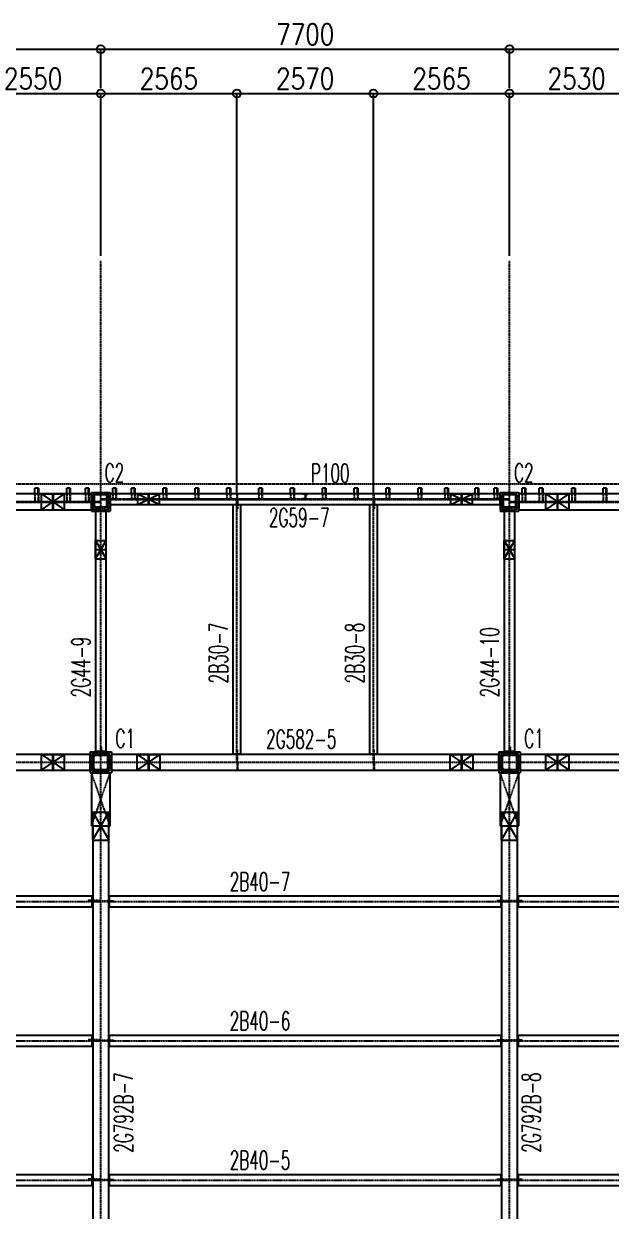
# Model space of a CAD drawing. Header units: millimetres. Extents: x -87051 to 180003, y -2961 to 97158.
# Drawn here: x 39429 to 50495, y 31638 to 54023 of the extents above; entities that cross this region are included whole.
import ezdxf
from ezdxf.enums import TextEntityAlignment as Align

# ---------------------------------------------------------------- set-up
doc = ezdxf.new("R2010")
doc.units = ezdxf.units.MM
doc.header["$LTSCALE"] = 0.2
doc.linetypes.add('CENTER', pattern=[2, 1.25, -0.25, 0.25, -0.25])
doc.linetypes.add('HIDDEN', pattern=[0.375, 0.25, -0.125])
doc.styles.get("Standard").update_dxf_attribs({"font": 'simplex.shx', "width": 0.8, "height": 700, "bigfont": 'extfont2.shx'})

msp = doc.modelspace()

# ---------------------------------------------------------------- linework, layer by layer
at = {"color": 8, "linetype": 'Continuous'}
for p, q in [((30680.4, 53542.8), (40880.4, 53542.8)), ((40880.4, 52807.7), (40880.4, 53542.8)), ((40880.4, 53542.8), (48580.4, 53542.8)), ((40880.4, 52807.7), (40880.4, 53542.8)), ((48580.4, 52807.7), (48580.4, 53542.8)), ((48580.4, 53542.8), (58930.4, 53542.8)), ((48580.4, 52807.7), (48580.4, 53542.8)), ((38330.4, 52707.7), (40880.4, 52707.7)), ((40880.4, 49650.6), (40880.4, 52707.7)), ((40880.4, 52707.7), (43445.4, 52707.7)), ((40880.4, 49650.6), (40880.4, 52707.7)), ((43445.4, 45161.1), (43445.4, 52707.7)), ((43445.4, 52707.7), (46015.4, 52707.7)), ((43445.4, 45161.1), (43445.4, 52707.7)), ((46015.4, 45161.1), (46015.4, 52707.7)), ((46015.4, 52707.7), (48580.4, 52707.7)), ((46015.4, 45161.1), (46015.4, 52707.7)), ((48580.4, 49650.6), (48580.4, 52707.7)), ((48580.4, 52707.7), (51110.4, 52707.7)), ((48580.4, 49650.6), (48580.4, 52707.7)), ((39705.4, 45270.6), (39640.4, 45270.6)), ((39640.4, 45160.6), (39640.4, 45270.6)), ((39699.4, 45160.6), (39699.4, 45270.6)), ((39705.4, 45270.6), (39705.4, 45160.6)), ((40305.4, 45270.6), (40240.4, 45270.6)), ((40240.4, 45160.6), (40240.4, 45270.6)), ((40299.4, 45160.6), (40299.4, 45270.6)), ((40305.4, 45270.6), (40305.4, 45160.6)), ((40655.4, 45270.6), (40590.4, 45270.6)), ((40590.4, 45160.6), (40590.4, 45270.6)), ((40649.4, 45160.6), (40649.4, 45270.6)), ((40655.4, 45270.6), (40655.4, 45160.6)), ((41170.4, 45270.6), (41105.4, 45270.6)), ((41105.4, 45160.6), (41105.4, 45270.6)), ((41164.4, 45160.6), (41164.4, 45270.6)), ((41170.4, 45270.6), (41170.4, 45160.6)), ((41520.4, 45270.6), (41455.4, 45270.6)), ((41455.4, 45160.6), (41455.4, 45270.6)), ((41514.4, 45160.6), (41514.4, 45270.6)), ((41520.4, 45270.6), (41520.4, 45160.6)), ((42120.4, 45270.6), (42055.4, 45270.6)), ((42055.4, 45160.6), (42055.4, 45270.6)), ((42114.4, 45160.6), (42114.4, 45270.6)), ((42120.4, 45270.6), (42120.4, 45160.6)), ((42720.4, 45270.6), (42655.4, 45270.6)), ((42655.4, 45160.6), (42655.4, 45270.6)), ((42714.4, 45160.6), (42714.4, 45270.6)), ((42720.4, 45270.6), (42720.4, 45160.6)), ((43320.4, 45270.6), (43255.4, 45270.6)), ((43255.4, 45160.6), (43255.4, 45270.6)), ((43314.4, 45160.6), (43314.4, 45270.6)), ((43320.4, 45270.6), (43320.4, 45160.6)), ((43920.4, 45270.6), (43855.4, 45270.6)), ((43855.4, 45160.6), (43855.4, 45270.6)), ((43914.4, 45160.6), (43914.4, 45270.6)), ((43920.4, 45270.6), (43920.4, 45160.6)), ((44520.4, 45270.6), (44455.4, 45270.6)), ((44455.4, 45160.6), (44455.4, 45270.6)), ((44514.4, 45160.6), (44514.4, 45270.6)), ((44520.4, 45270.6), (44520.4, 45160.6)), ((45120.4, 45270.6), (45055.4, 45270.6)), ((45055.4, 45160.6), (45055.4, 45270.6)), ((45114.4, 45160.6), (45114.4, 45270.6)), ((45120.4, 45270.6), (45120.4, 45160.6)), ((45720.4, 45270.6), (45655.4, 45270.6)), ((45655.4, 45160.6), (45655.4, 45270.6)), ((45714.4, 45160.6), (45714.4, 45270.6)), ((45720.4, 45270.6), (45720.4, 45160.6)), ((46320.4, 45270.6), (46255.4, 45270.6)), ((46255.4, 45160.6), (46255.4, 45270.6)), ((46314.4, 45160.6), (46314.4, 45270.6)), ((46320.4, 45270.6), (46320.4, 45160.6)), ((46920.4, 45270.6), (46855.4, 45270.6)), ((46855.4, 45160.6), (46855.4, 45270.6)), ((46914.4, 45160.6), (46914.4, 45270.6)), ((46920.4, 45270.6), (46920.4, 45160.6)), ((47425.4, 45270.6), (47360.4, 45270.6)), ((47360.4, 45160.6), (47360.4, 45270.6)), ((47419.4, 45160.6), (47419.4, 45270.6)), ((47425.4, 45270.6), (47425.4, 45160.6)), ((47995.4, 45270.6), (47930.4, 45270.6)), ((47930.4, 45160.6), (47930.4, 45270.6)), ((47989.4, 45160.6), (47989.4, 45270.6)), ((47995.4, 45270.6), (47995.4, 45160.6)), ((48355.4, 45270.6), (48290.4, 45270.6)), ((48290.4, 45160.6), (48290.4, 45270.6)), ((48349.4, 45160.6), (48349.4, 45270.6)), ((48355.4, 45270.6), (48355.4, 45160.6)), ((48880.4, 45270.6), (48815.4, 45270.6)), ((48815.4, 45160.6), (48815.4, 45270.6)), ((48874.4, 45160.6), (48874.4, 45270.6)), ((48880.4, 45270.6), (48880.4, 45160.6)), ((49205.4, 45270.6), (49140.4, 45270.6)), ((49140.4, 45160.6), (49140.4, 45270.6)), ((49199.4, 45160.6), (49199.4, 45270.6)), ((49205.4, 45270.6), (49205.4, 45160.6)), ((49815.4, 45270.6), (49750.4, 45270.6)), ((49750.4, 45160.6), (49750.4, 45270.6)), ((49809.4, 45160.6), (49809.4, 45270.6)), ((49815.4, 45270.6), (49815.4, 45160.6)), ((50405.4, 45270.6), (50340.4, 45270.6)), ((50340.4, 45160.6), (50340.4, 45270.6)), ((50399.4, 45160.6), (50399.4, 45270.6)), ((50405.4, 45270.6), (50405.4, 45160.6)), ((39975.4, 45160.6), (31585.4, 45160.6)), ((39760.4, 45160.6), (40195.4, 45160.6)), ((39760.4, 44860.6), (39760.4, 45160.6)), ((39760.4, 44860.6), (40195.4, 45160.6)), ((39760.4, 45160.6), (40195.4, 44860.6)), ((39975.4, 44860.6), (39975.4, 45160.6)), ((39980.4, 45160.6), (39980.4, 44860.6)), ((40705.4, 45160.6), (39980.4, 45160.6)), ((40195.4, 44860.6), (40195.4, 45160.6)), ((40705.4, 45185.6), (41055.4, 45185.6)), ((40705.4, 45185.6), (40705.4, 44835.6)), ((40705.4, 44860.6), (40705.4, 45160.6)), ((40755.4, 44933.1), (40755.4, 45138.1)), ((40764.4, 44933.1), (40764.4, 45138.1)), ((40777.9, 45160.6), (40982.9, 45160.6)), ((40777.9, 45151.6), (40982.9, 45151.6)), ((40996.4, 44933.1), (40996.4, 45138.1)), ((41005.4, 44933.1), (41005.4, 45138.1)), ((41055.4, 45185.6), (41055.4, 44835.6)), ((41055.4, 45160.6), (41055.4, 44961.6)), ((41780.4, 45160.6), (41055.4, 45160.6)), ((41580.4, 45161.1), (41985.4, 45161.1)), ((41580.4, 44961.1), (41580.4, 45161.1)), ((41580.4, 44961.1), (41985.4, 45161.1)), ((41580.4, 45161.1), (41985.4, 44961.1)), ((41780.4, 44961.6), (41780.4, 45160.6)), ((41785.4, 45160.6), (41785.4, 44961.6)), ((47675.4, 45160.6), (41785.4, 45160.6)), ((41985.4, 44961.1), (41985.4, 45161.1)), ((44680.4, 45160.6), (44780.4, 45160.6)), ((44680.4, 45152.6), (44680.4, 45160.6)), ((44719.4, 45152.6), (44680.4, 45152.6)), ((44680.4, 45068.6), (44680.4, 45060.6)), ((44719.4, 45068.6), (44680.4, 45068.6)), ((44680.4, 45060.6), (44780.4, 45060.6)), ((44727.4, 45144.6), (44727.4, 45076.6)), ((44733.4, 45144.6), (44733.4, 45076.6)), ((44741.4, 45152.6), (44780.4, 45152.6)), ((44741.4, 45068.6), (44780.4, 45068.6)), ((44780.4, 45152.6), (44780.4, 45160.6)), ((44780.4, 45068.6), (44780.4, 45060.6)), ((47475.4, 45161.1), (47880.4, 45161.1)), ((47475.4, 44961.1), (47475.4, 45161.1)), ((47475.4, 44961.1), (47880.4, 45161.1)), ((47475.4, 45161.1), (47880.4, 44961.1)), ((47675.4, 44961.6), (47675.4, 45160.6)), ((47680.4, 45160.6), (47680.4, 44961.6)), ((48405.4, 45160.6), (47680.4, 45160.6)), ((47880.4, 44961.1), (47880.4, 45161.1)), ((48405.4, 45185.6), (48755.4, 45185.6)), ((48405.4, 45185.6), (48405.4, 44835.6)), ((48405.4, 44961.6), (48405.4, 45160.6)), ((48455.4, 44933.1), (48455.4, 45138.1)), ((48464.4, 44933.1), (48464.4, 45138.1)), ((48477.9, 45160.6), (48682.9, 45160.6)), ((48477.9, 45151.6), (48682.9, 45151.6)), ((48696.4, 44933.1), (48696.4, 45138.1)), ((48705.4, 44933.1), (48705.4, 45138.1)), ((48755.4, 45185.6), (48755.4, 44835.6)), ((48755.4, 45160.6), (48755.4, 44860.6)), ((49480.4, 45160.6), (48755.4, 45160.6)), ((49265.4, 45160.6), (49700.4, 45160.6)), ((49265.4, 44860.6), (49265.4, 45160.6)), ((49265.4, 44860.6), (49700.4, 45160.6)), ((49265.4, 45160.6), (49700.4, 44860.6)), ((49480.4, 44860.6), (49480.4, 45160.6)), ((49485.4, 45160.6), (49485.4, 44860.6)), ((57795.4, 45160.6), (49485.4, 45160.6)), ((49700.4, 44860.6), (49700.4, 45160.6)), ((31585.4, 44860.6), (39975.4, 44860.6)), ((39760.4, 44860.6), (40195.4, 44860.6)), ((39980.4, 44860.6), (40705.4, 44860.6)), ((40705.4, 44835.6), (41055.4, 44835.6)), ((40777.9, 44919.6), (40982.9, 44919.6)), ((40777.9, 44910.6), (40982.9, 44910.6)), ((40979.9, 44835.6), (40780.9, 44835.6)), ((40780.9, 44835.6), (40780.9, 44110.6)), ((40979.9, 44110.6), (40979.9, 44835.6)), ((41055.4, 44961.6), (41780.4, 44961.6)), ((41580.4, 44961.1), (41985.4, 44961.1)), ((41785.4, 44961.6), (47675.4, 44961.6)), ((43520.4, 44951.6), (43370.4, 44951.6)), ((43370.4, 44951.6), (43370.4, 40260.6)), ((43448.7, 44961.6), (43448.7, 44951.6)), ((43457.7, 44961.6), (43457.7, 44951.6)), ((43520.4, 40260.6), (43520.4, 44951.6)), ((46090.4, 44951.6), (45940.4, 44951.6)), ((45940.4, 44951.6), (45940.4, 40260.6)), ((46018.7, 44961.6), (46018.7, 44951.6)), ((46027.7, 44961.6), (46027.7, 44951.6)), ((46090.4, 40260.6), (46090.4, 44951.6)), ((47475.4, 44961.1), (47880.4, 44961.1)), ((47680.4, 44961.6), (48405.4, 44961.6)), ((48405.4, 44835.6), (48755.4, 44835.6)), ((48477.9, 44919.6), (48682.9, 44919.6)), ((48477.9, 44910.6), (48682.9, 44910.6)), ((48679.9, 44835.6), (48480.9, 44835.6)), ((48480.9, 44835.6), (48480.9, 44110.6)), ((48679.9, 44110.6), (48679.9, 44835.6)), ((48755.4, 44860.6), (49480.4, 44860.6)), ((49265.4, 44860.6), (49700.4, 44860.6)), ((49485.4, 44860.6), (57795.4, 44860.6)), ((40780.4, 44280.6), (40980.4, 44280.6)), ((40780.4, 43935.6), (40780.4, 44280.6)), ((40780.4, 43935.6), (40980.4, 44280.6)), ((40780.4, 44280.6), (40980.4, 43935.6)), ((40780.9, 44110.6), (40979.9, 44110.6)), ((40979.9, 44105.6), (40780.9, 44105.6)), ((40780.9, 44105.6), (40780.9, 40310.6)), ((40979.9, 40310.6), (40979.9, 44105.6)), ((40980.4, 43935.6), (40980.4, 44280.6)), ((48480.4, 44280.6), (48680.4, 44280.6)), ((48480.4, 43935.6), (48480.4, 44280.6)), ((48480.4, 43935.6), (48680.4, 44280.6)), ((48480.4, 44280.6), (48680.4, 43935.6)), ((48480.9, 44110.6), (48679.9, 44110.6)), ((48679.9, 44105.6), (48480.9, 44105.6)), ((48480.9, 44105.6), (48480.9, 40310.6)), ((48679.9, 40310.6), (48679.9, 44105.6)), ((48680.4, 43935.6), (48680.4, 44280.6)), ((40780.4, 43935.6), (40980.4, 43935.6)), ((48480.4, 43935.6), (48680.4, 43935.6)), ((40680.4, 40300.6), (41080.4, 40300.6)), ((40680.4, 40300.6), (40680.4, 39900.6)), ((40780.9, 40310.6), (40979.9, 40310.6)), ((40884.4, 40300.6), (40884.4, 40310.6)), ((40896.4, 40300.6), (40896.4, 40310.6)), ((41080.4, 40300.6), (41080.4, 39900.6)), ((48380.4, 40300.6), (48780.4, 40300.6)), ((48380.4, 40300.6), (48380.4, 39900.6)), ((48480.9, 40310.6), (48679.9, 40310.6)), ((48584.4, 40300.6), (48584.4, 40310.6)), ((48596.4, 40300.6), (48596.4, 40310.6)), ((48780.4, 40300.6), (48780.4, 39900.6)), ((39975.4, 40250.6), (31585.4, 40250.6)), ((39760.4, 40250.6), (40195.4, 40250.6)), ((39760.4, 39950.6), (39760.4, 40250.6)), ((39760.4, 39950.6), (40195.4, 40250.6)), ((39760.4, 40250.6), (40195.4, 39950.6)), ((39975.4, 39950.6), (39975.4, 40250.6)), ((39980.4, 40250.6), (39980.4, 39950.6)), ((40680.4, 40250.6), (39980.4, 40250.6)), ((40195.4, 39950.6), (40195.4, 40250.6)), ((40680.4, 39950.6), (40680.4, 40250.6)), ((40730.4, 39990.6), (40730.4, 40210.6)), ((40746.4, 39990.6), (40746.4, 40210.6)), ((40770.4, 40250.6), (40990.4, 40250.6)), ((40770.4, 40234.6), (40990.4, 40234.6)), ((41014.4, 39990.6), (41014.4, 40210.6)), ((41030.4, 39990.6), (41030.4, 40210.6)), ((41080.4, 40250.6), (41080.4, 39950.6)), ((41780.4, 40250.6), (41080.4, 40250.6)), ((41565.4, 40250.6), (42000.4, 40250.6)), ((41565.4, 39950.6), (41565.4, 40250.6)), ((41565.4, 39950.6), (42000.4, 40250.6)), ((41565.4, 40250.6), (42000.4, 39950.6)), ((41780.4, 39950.6), (41780.4, 40250.6)), ((41785.4, 40250.6), (41785.4, 39950.6)), ((47675.4, 40250.6), (41785.4, 40250.6)), ((42000.4, 39950.6), (42000.4, 40250.6)), ((43370.4, 40260.6), (43520.4, 40260.6)), ((43448.7, 40250.6), (43448.7, 40260.6)), ((43457.7, 40250.6), (43457.7, 40260.6)), ((45940.4, 40260.6), (46090.4, 40260.6)), ((46018.7, 40250.6), (46018.7, 40260.6)), ((46027.7, 40250.6), (46027.7, 40260.6)), ((47460.4, 40250.6), (47895.4, 40250.6)), ((47460.4, 39950.6), (47460.4, 40250.6)), ((47460.4, 39950.6), (47895.4, 40250.6)), ((47460.4, 40250.6), (47895.4, 39950.6)), ((47675.4, 39950.6), (47675.4, 40250.6)), ((47680.4, 40250.6), (47680.4, 39950.6)), ((48380.4, 40250.6), (47680.4, 40250.6)), ((47895.4, 39950.6), (47895.4, 40250.6)), ((48380.4, 39950.6), (48380.4, 40250.6)), ((48430.4, 39990.6), (48430.4, 40210.6)), ((48446.4, 39990.6), (48446.4, 40210.6)), ((48470.4, 40250.6), (48690.4, 40250.6)), ((48470.4, 40234.6), (48690.4, 40234.6)), ((48714.4, 39990.6), (48714.4, 40210.6)), ((48730.4, 39990.6), (48730.4, 40210.6)), ((48780.4, 40250.6), (48780.4, 39950.6)), ((49480.4, 40250.6), (48780.4, 40250.6)), ((49265.4, 40250.6), (49700.4, 40250.6)), ((49265.4, 39950.6), (49265.4, 40250.6)), ((49265.4, 39950.6), (49700.4, 40250.6)), ((49265.4, 40250.6), (49700.4, 39950.6)), ((49480.4, 39950.6), (49480.4, 40250.6)), ((49485.4, 40250.6), (49485.4, 39950.6)), ((57770.4, 40250.6), (49485.4, 40250.6)), ((49700.4, 39950.6), (49700.4, 40250.6)), ((31585.4, 39950.6), (39975.4, 39950.6)), ((39760.4, 39950.6), (40195.4, 39950.6)), ((39980.4, 39950.6), (40680.4, 39950.6)), ((40680.4, 39900.6), (41080.4, 39900.6)), ((41055.4, 39900.6), (40705.4, 39900.6)), ((40705.4, 39900.6), (40705.4, 38900.6)), ((40770.4, 39966.6), (40990.4, 39966.6)), ((40770.4, 39950.6), (40990.4, 39950.6)), ((41055.4, 38900.6), (41055.4, 39900.6)), ((41080.4, 39950.6), (41780.4, 39950.6)), ((41565.4, 39950.6), (42000.4, 39950.6)), ((41785.4, 39950.6), (47675.4, 39950.6)), ((47460.4, 39950.6), (47895.4, 39950.6)), ((47680.4, 39950.6), (48380.4, 39950.6)), ((48380.4, 39900.6), (48780.4, 39900.6)), ((48755.4, 39900.6), (48405.4, 39900.6)), ((48405.4, 39900.6), (48405.4, 38900.6)), ((48470.4, 39966.6), (48690.4, 39966.6)), ((48470.4, 39950.6), (48690.4, 39950.6)), ((48755.4, 38900.6), (48755.4, 39900.6)), ((48780.4, 39950.6), (49480.4, 39950.6)), ((49265.4, 39950.6), (49700.4, 39950.6)), ((49485.4, 39950.6), (57770.4, 39950.6)), ((40730.4, 39160.6), (41030.4, 39160.6)), ((40730.4, 38635.6), (40730.4, 39160.6)), ((40730.4, 38635.6), (41030.4, 39160.6)), ((40730.4, 39160.6), (41030.4, 38635.6)), ((41030.4, 38635.6), (41030.4, 39160.6)), ((48430.4, 39160.6), (48730.4, 39160.6)), ((48430.4, 38635.6), (48430.4, 39160.6)), ((48430.4, 38635.6), (48730.4, 39160.6)), ((48430.4, 39160.6), (48730.4, 38635.6)), ((48730.4, 38635.6), (48730.4, 39160.6)), ((40705.4, 38900.6), (41055.4, 38900.6)), ((41030.4, 38895.6), (40730.4, 38895.6)), ((40730.4, 38895.6), (40730.4, 30805.6)), ((41030.4, 30805.6), (41030.4, 38895.6)), ((48405.4, 38900.6), (48755.4, 38900.6)), ((48730.4, 38895.6), (48430.4, 38895.6)), ((48430.4, 38895.6), (48430.4, 30805.6)), ((48730.4, 30805.6), (48730.4, 38895.6)), ((40730.4, 38635.6), (41030.4, 38635.6)), ((48430.4, 38635.6), (48730.4, 38635.6)), ((40720.4, 37575.1), (30840.4, 37575.1)), ((40720.4, 37376.1), (40720.4, 37575.1)), ((40730.4, 37492.6), (40720.4, 37492.6)), ((40730.4, 37480.6), (40720.4, 37480.6)), ((41030.4, 37488.6), (41040.4, 37488.6)), ((41030.4, 37479.6), (41040.4, 37479.6)), ((41040.4, 37575.6), (41040.4, 37375.6)), ((48420.4, 37575.6), (41040.4, 37575.6)), ((48420.4, 37375.6), (48420.4, 37575.6)), ((48430.4, 37488.6), (48420.4, 37488.6)), ((48430.4, 37479.6), (48420.4, 37479.6)), ((48730.4, 37492.6), (48740.4, 37492.6)), ((48730.4, 37480.6), (48740.4, 37480.6)), ((48740.4, 37575.1), (48740.4, 37376.1)), ((58540.4, 37575.1), (48740.4, 37575.1)), ((30840.4, 37376.1), (40720.4, 37376.1)), ((41040.4, 37375.6), (48420.4, 37375.6)), ((48740.4, 37376.1), (58540.4, 37376.1)), ((40720.4, 34950.1), (30840.4, 34950.1)), ((40720.4, 34751.1), (40720.4, 34950.1)), ((41040.4, 34950.6), (41040.4, 34750.6)), ((48420.4, 34950.6), (41040.4, 34950.6)), ((48420.4, 34750.6), (48420.4, 34950.6)), ((48740.4, 34950.1), (48740.4, 34751.1)), ((58540.4, 34950.1), (48740.4, 34950.1)), ((30840.4, 34751.1), (40720.4, 34751.1)), ((40730.4, 34867.6), (40720.4, 34867.6)), ((40730.4, 34855.6), (40720.4, 34855.6)), ((41030.4, 34863.6), (41040.4, 34863.6)), ((41030.4, 34854.6), (41040.4, 34854.6)), ((41040.4, 34750.6), (48420.4, 34750.6)), ((48430.4, 34863.6), (48420.4, 34863.6)), ((48430.4, 34854.6), (48420.4, 34854.6)), ((48730.4, 34867.6), (48740.4, 34867.6)), ((48730.4, 34855.6), (48740.4, 34855.6)), ((48740.4, 34751.1), (58540.4, 34751.1)), ((40720.4, 32325.1), (30840.4, 32325.1)), ((40720.4, 32126.1), (40720.4, 32325.1)), ((40730.4, 32242.6), (40720.4, 32242.6)), ((41030.4, 32238.6), (41040.4, 32238.6)), ((41040.4, 32325.6), (41040.4, 32125.6)), ((48420.4, 32325.6), (41040.4, 32325.6)), ((48420.4, 32125.6), (48420.4, 32325.6)), ((48430.4, 32238.6), (48420.4, 32238.6)), ((48730.4, 32242.6), (48740.4, 32242.6)), ((48740.4, 32325.1), (48740.4, 32126.1)), ((58540.4, 32325.1), (48740.4, 32325.1)), ((30840.4, 32126.1), (40720.4, 32126.1)), ((40730.4, 32230.6), (40720.4, 32230.6)), ((41030.4, 32229.6), (41040.4, 32229.6)), ((41040.4, 32125.6), (48420.4, 32125.6)), ((48430.4, 32229.6), (48420.4, 32229.6)), ((48730.4, 32230.6), (48740.4, 32230.6)), ((48740.4, 32126.1), (58540.4, 32126.1))]:
    msp.add_line(p, q, dxfattribs=at)
at = {"color": 8, "linetype": 'CENTER'}
for p, q in [((40880.4, 16438.1), (40880.4, 49550.6)), ((48580.4, 16438.1), (48580.4, 49550.6)), ((10730.4, 45350.6), (60682.7, 45350.6)), ((30680.4, 45016.6), (40880.4, 45016.6)), ((30680.4, 45004.6), (40880.4, 45004.6)), ((40880.4, 45066.1), (48580.4, 45066.1)), ((40880.4, 45056.1), (48580.4, 45056.1)), ((48580.4, 45016.6), (58700.9, 45016.6)), ((48580.4, 45004.6), (58700.9, 45004.6)), ((10730.4, 40100.6), (60682.7, 40100.6))]:
    msp.add_line(p, q, dxfattribs=at)
at = {"color": 8, "linetype": 'HIDDEN'}
for p, q in [((30680.4, 45010.6), (40880.4, 45010.6)), ((39640.4, 45160.6), (39640.4, 45016.6)), ((39699.4, 45160.6), (39699.4, 45016.6)), ((39705.4, 45160.6), (39705.4, 45016.6)), ((40240.4, 45160.6), (40240.4, 45016.6)), ((40299.4, 45160.6), (40299.4, 45016.6)), ((40305.4, 45160.6), (40305.4, 45016.6)), ((40590.4, 45160.6), (40590.4, 45016.6)), ((40649.4, 45160.6), (40649.4, 45016.6)), ((40655.4, 45160.6), (40655.4, 45016.6)), ((40730.4, 44890.6), (40730.4, 45130.6)), ((40742.4, 44890.6), (40742.4, 45130.6)), ((40760.4, 45160.6), (41000.4, 45160.6)), ((40760.4, 45148.6), (41000.4, 45148.6)), ((40880.4, 45061.1), (48580.4, 45061.1)), ((41018.4, 44890.6), (41018.4, 45130.6)), ((41030.4, 44890.6), (41030.4, 45130.6)), ((41105.4, 45160.6), (41105.4, 45066.1)), ((41164.4, 45160.6), (41164.4, 45066.1)), ((41170.4, 45160.6), (41170.4, 45066.1)), ((41455.4, 45160.6), (41455.4, 45066.1)), ((41514.4, 45160.6), (41514.4, 45066.1)), ((41520.4, 45160.6), (41520.4, 45066.1)), ((42055.4, 45160.6), (42055.4, 45066.1)), ((42114.4, 45160.6), (42114.4, 45066.1)), ((42120.4, 45160.6), (42120.4, 45066.1)), ((42655.4, 45160.6), (42655.4, 45066.1)), ((42714.4, 45160.6), (42714.4, 45066.1)), ((42720.4, 45160.6), (42720.4, 45066.1)), ((43255.4, 45160.6), (43255.4, 45066.1)), ((43314.4, 45160.6), (43314.4, 45066.1)), ((43320.4, 45160.6), (43320.4, 45066.1)), ((43445.4, 40100.6), (43445.4, 45061.1)), ((43448.7, 45066.1), (43448.7, 45160.6)), ((43448.7, 45160.6), (43457.7, 45160.6)), ((43448.7, 45066.1), (43457.7, 45066.1)), ((43448.7, 45056.1), (43448.7, 44961.6)), ((43448.7, 45056.1), (43457.7, 45056.1)), ((43457.7, 45066.1), (43457.7, 45160.6)), ((43457.7, 45056.1), (43457.7, 44961.6)), ((43855.4, 45160.6), (43855.4, 45066.1)), ((43914.4, 45160.6), (43914.4, 45066.1)), ((43920.4, 45160.6), (43920.4, 45066.1)), ((44455.4, 45160.6), (44455.4, 45066.1)), ((44514.4, 45160.6), (44514.4, 45066.1)), ((44520.4, 45160.6), (44520.4, 45066.1)), ((45055.4, 45160.6), (45055.4, 45066.1)), ((45114.4, 45160.6), (45114.4, 45066.1)), ((45120.4, 45160.6), (45120.4, 45066.1)), ((45655.4, 45160.6), (45655.4, 45066.1)), ((45714.4, 45160.6), (45714.4, 45066.1)), ((45720.4, 45160.6), (45720.4, 45066.1)), ((46015.4, 40100.6), (46015.4, 45061.1)), ((46018.7, 45066.1), (46018.7, 45160.6)), ((46018.7, 45160.6), (46027.7, 45160.6)), ((46018.7, 45066.1), (46027.7, 45066.1)), ((46018.7, 45056.1), (46018.7, 44961.6)), ((46018.7, 45056.1), (46027.7, 45056.1)), ((46027.7, 45066.1), (46027.7, 45160.6)), ((46027.7, 45056.1), (46027.7, 44961.6)), ((46255.4, 45160.6), (46255.4, 45066.1)), ((46314.4, 45160.6), (46314.4, 45066.1)), ((46320.4, 45160.6), (46320.4, 45066.1)), ((46855.4, 45160.6), (46855.4, 45066.1)), ((46914.4, 45160.6), (46914.4, 45066.1)), ((46920.4, 45160.6), (46920.4, 45066.1)), ((47360.4, 45160.6), (47360.4, 45066.1)), ((47419.4, 45160.6), (47419.4, 45066.1)), ((47425.4, 45160.6), (47425.4, 45066.1)), ((47930.4, 45160.6), (47930.4, 45066.1)), ((47989.4, 45160.6), (47989.4, 45066.1)), ((47995.4, 45160.6), (47995.4, 45066.1)), ((48290.4, 45160.6), (48290.4, 45066.1)), ((48349.4, 45160.6), (48349.4, 45066.1)), ((48355.4, 45160.6), (48355.4, 45066.1)), ((48430.4, 44890.6), (48430.4, 45130.6)), ((48442.4, 44890.6), (48442.4, 45130.6)), ((48460.4, 45160.6), (48700.4, 45160.6)), ((48460.4, 45148.6), (48700.4, 45148.6)), ((48580.4, 45010.6), (58700.9, 45010.6)), ((48718.4, 44890.6), (48718.4, 45130.6)), ((48730.4, 44890.6), (48730.4, 45130.6)), ((48815.4, 45160.6), (48815.4, 45016.6)), ((48874.4, 45160.6), (48874.4, 45016.6)), ((48880.4, 45160.6), (48880.4, 45016.6)), ((49140.4, 45160.6), (49140.4, 45016.6)), ((49199.4, 45160.6), (49199.4, 45016.6)), ((49205.4, 45160.6), (49205.4, 45016.6)), ((49750.4, 45160.6), (49750.4, 45016.6)), ((49809.4, 45160.6), (49809.4, 45016.6)), ((49815.4, 45160.6), (49815.4, 45016.6)), ((50340.4, 45160.6), (50340.4, 45016.6)), ((50399.4, 45160.6), (50399.4, 45016.6)), ((50405.4, 45160.6), (50405.4, 45016.6)), ((40760.4, 44872.6), (41000.4, 44872.6)), ((40760.4, 44860.6), (41000.4, 44860.6)), ((43448.7, 44951.6), (43448.7, 44871.6)), ((43448.7, 44871.6), (43457.7, 44871.6)), ((43457.7, 44951.6), (43457.7, 44871.6)), ((46018.7, 44951.6), (46018.7, 44871.6)), ((46018.7, 44871.6), (46027.7, 44871.6)), ((46027.7, 44951.6), (46027.7, 44871.6)), ((48460.4, 44872.6), (48700.4, 44872.6)), ((48460.4, 44860.6), (48700.4, 44860.6)), ((40884.4, 40310.6), (40884.4, 40390.6)), ((40884.4, 40390.6), (40896.4, 40390.6)), ((40884.4, 40275.6), (40884.4, 40300.6)), ((40896.4, 40310.6), (40896.4, 40390.6)), ((40896.4, 40275.6), (40896.4, 40300.6)), ((43448.7, 40260.6), (43448.7, 40340.6)), ((43448.7, 40340.6), (43457.7, 40340.6)), ((43457.7, 40260.6), (43457.7, 40340.6)), ((46018.7, 40260.6), (46018.7, 40340.6)), ((46018.7, 40340.6), (46027.7, 40340.6)), ((46027.7, 40260.6), (46027.7, 40340.6)), ((48584.4, 40310.6), (48584.4, 40390.6)), ((48584.4, 40390.6), (48596.4, 40390.6)), ((48584.4, 40275.6), (48584.4, 40300.6)), ((48596.4, 40310.6), (48596.4, 40390.6)), ((48596.4, 40275.6), (48596.4, 40300.6)), ((40705.4, 39973.1), (40705.4, 40228.1)), ((40724.4, 39973.1), (40724.4, 40228.1)), ((40752.9, 40275.6), (41007.9, 40275.6)), ((40752.9, 40256.6), (41007.9, 40256.6)), ((40884.4, 40275.6), (40896.4, 40275.6)), ((41036.4, 39973.1), (41036.4, 40228.1)), ((41055.4, 39973.1), (41055.4, 40228.1)), ((43448.7, 40106.6), (43448.7, 40250.6)), ((43448.7, 40106.6), (43457.7, 40106.6)), ((43448.7, 40094.6), (43448.7, 39950.6)), ((43448.7, 40094.6), (43457.7, 40094.6)), ((43457.7, 40106.6), (43457.7, 40250.6)), ((43457.7, 40094.6), (43457.7, 39950.6)), ((46018.7, 40106.6), (46018.7, 40250.6)), ((46018.7, 40106.6), (46027.7, 40106.6)), ((46018.7, 40094.6), (46018.7, 39950.6)), ((46018.7, 40094.6), (46027.7, 40094.6)), ((46027.7, 40106.6), (46027.7, 40250.6)), ((46027.7, 40094.6), (46027.7, 39950.6)), ((48405.4, 39973.1), (48405.4, 40228.1)), ((48424.4, 39973.1), (48424.4, 40228.1)), ((48452.9, 40275.6), (48707.9, 40275.6)), ((48452.9, 40256.6), (48707.9, 40256.6)), ((48584.4, 40275.6), (48596.4, 40275.6)), ((48736.4, 39973.1), (48736.4, 40228.1)), ((48755.4, 39973.1), (48755.4, 40228.1)), ((40705.4, 38900.6), (41055.4, 39900.6)), ((41055.4, 38900.6), (40705.4, 39900.6)), ((40752.9, 39944.6), (41007.9, 39944.6)), ((40752.9, 39925.6), (41007.9, 39925.6)), ((43448.7, 39950.6), (43457.7, 39950.6)), ((46018.7, 39950.6), (46027.7, 39950.6)), ((48405.4, 38900.6), (48755.4, 39900.6)), ((48755.4, 38900.6), (48405.4, 39900.6)), ((48452.9, 39944.6), (48707.9, 39944.6)), ((48452.9, 39925.6), (48707.9, 39925.6)), ((30680.4, 37475.6), (40880.4, 37475.6)), ((40720.4, 37492.6), (40640.4, 37492.6)), ((40640.4, 37492.6), (40640.4, 37480.6)), ((40720.4, 37480.6), (40640.4, 37480.6)), ((40873.4, 37492.6), (40730.4, 37492.6)), ((40873.4, 37480.6), (40730.4, 37480.6)), ((40873.4, 37492.6), (40873.4, 37480.6)), ((40880.4, 37475.6), (48580.4, 37475.6)), ((40887.4, 37488.6), (41030.4, 37488.6)), ((40887.4, 37488.6), (40887.4, 37479.6)), ((40887.4, 37479.6), (41030.4, 37479.6)), ((41040.4, 37488.6), (41120.4, 37488.6)), ((41040.4, 37479.6), (41120.4, 37479.6)), ((41120.4, 37488.6), (41120.4, 37479.6)), ((48420.4, 37488.6), (48340.4, 37488.6)), ((48340.4, 37488.6), (48340.4, 37479.6)), ((48420.4, 37479.6), (48340.4, 37479.6)), ((48573.4, 37488.6), (48430.4, 37488.6)), ((48573.4, 37479.6), (48430.4, 37479.6)), ((48573.4, 37488.6), (48573.4, 37479.6)), ((48580.4, 37475.6), (58700.4, 37475.6)), ((48587.4, 37492.6), (48730.4, 37492.6)), ((48587.4, 37492.6), (48587.4, 37480.6)), ((48587.4, 37480.6), (48730.4, 37480.6)), ((48740.4, 37492.6), (48820.4, 37492.6)), ((48740.4, 37480.6), (48820.4, 37480.6)), ((48820.4, 37492.6), (48820.4, 37480.6)), ((30680.4, 34850.6), (40880.4, 34850.6)), ((40720.4, 34867.6), (40640.4, 34867.6)), ((40640.4, 34867.6), (40640.4, 34855.6)), ((40720.4, 34855.6), (40640.4, 34855.6)), ((40873.4, 34867.6), (40730.4, 34867.6)), ((40873.4, 34855.6), (40730.4, 34855.6)), ((40873.4, 34867.6), (40873.4, 34855.6)), ((40880.4, 34850.6), (48580.4, 34850.6)), ((40887.4, 34863.6), (41030.4, 34863.6)), ((40887.4, 34863.6), (40887.4, 34854.6)), ((40887.4, 34854.6), (41030.4, 34854.6)), ((41040.4, 34863.6), (41120.4, 34863.6)), ((41040.4, 34854.6), (41120.4, 34854.6)), ((41120.4, 34863.6), (41120.4, 34854.6)), ((48420.4, 34863.6), (48340.4, 34863.6)), ((48340.4, 34863.6), (48340.4, 34854.6)), ((48420.4, 34854.6), (48340.4, 34854.6)), ((48573.4, 34863.6), (48430.4, 34863.6)), ((48573.4, 34854.6), (48430.4, 34854.6)), ((48573.4, 34863.6), (48573.4, 34854.6)), ((48580.4, 34850.6), (58700.4, 34850.6)), ((48587.4, 34867.6), (48730.4, 34867.6)), ((48587.4, 34867.6), (48587.4, 34855.6)), ((48587.4, 34855.6), (48730.4, 34855.6)), ((48740.4, 34867.6), (48820.4, 34867.6)), ((48740.4, 34855.6), (48820.4, 34855.6)), ((48820.4, 34867.6), (48820.4, 34855.6)), ((40720.4, 32242.6), (40640.4, 32242.6)), ((40640.4, 32242.6), (40640.4, 32230.6)), ((40873.4, 32242.6), (40730.4, 32242.6)), ((40873.4, 32242.6), (40873.4, 32230.6)), ((40887.4, 32238.6), (41030.4, 32238.6)), ((40887.4, 32238.6), (40887.4, 32229.6)), ((41040.4, 32238.6), (41120.4, 32238.6)), ((41120.4, 32238.6), (41120.4, 32229.6)), ((48420.4, 32238.6), (48340.4, 32238.6)), ((48340.4, 32238.6), (48340.4, 32229.6)), ((48573.4, 32238.6), (48430.4, 32238.6)), ((48573.4, 32238.6), (48573.4, 32229.6)), ((48587.4, 32242.6), (48730.4, 32242.6)), ((48587.4, 32242.6), (48587.4, 32230.6)), ((48740.4, 32242.6), (48820.4, 32242.6)), ((48820.4, 32242.6), (48820.4, 32230.6)), ((30680.4, 32225.6), (40880.4, 32225.6)), ((40720.4, 32230.6), (40640.4, 32230.6)), ((40873.4, 32230.6), (40730.4, 32230.6)), ((40880.4, 32225.6), (48580.4, 32225.6)), ((40887.4, 32229.6), (41030.4, 32229.6)), ((41040.4, 32229.6), (41120.4, 32229.6)), ((48420.4, 32229.6), (48340.4, 32229.6)), ((48573.4, 32229.6), (48430.4, 32229.6)), ((48580.4, 32225.6), (58700.4, 32225.6)), ((48587.4, 32230.6), (48730.4, 32230.6)), ((48740.4, 32230.6), (48820.4, 32230.6))]:
    msp.add_line(p, q, dxfattribs=at)
at = {"color": 8, "linetype": 'Continuous'}
for centre in [(40880.4, 53542.8), (40880.4, 53542.8), (48580.4, 53542.8), (48580.4, 53542.8), (40880.4, 52707.7), (40880.4, 52707.7), (43445.4, 52707.7), (43445.4, 52707.7), (46015.4, 52707.7), (46015.4, 52707.7), (48580.4, 52707.7), (48580.4, 52707.7)]:
    msp.add_circle(centre, 75, dxfattribs=at)
at = {"color": 8, "linetype": 'HIDDEN'}
for centre, radius, start, end in [((40760.4, 45130.6), 30, 90, 180), ((40760.4, 45130.6), 18, 90, 180), ((41000.4, 45130.6), 30, 0, 90), ((41000.4, 45130.6), 18, 0, 90), ((48460.4, 45130.6), 30, 90, 180), ((48460.4, 45130.6), 18, 90, 180), ((48700.4, 45130.6), 30, 0, 90), ((48700.4, 45130.6), 18, 0, 90), ((40760.4, 44890.6), 30, 180, 270), ((40760.4, 44890.6), 18, 180, 270), ((41000.4, 44890.6), 30, 270, 0), ((41000.4, 44890.6), 18, 270, 0), ((48460.4, 44890.6), 30, 180, 270), ((48460.4, 44890.6), 18, 180, 270), ((48700.4, 44890.6), 30, 270, 0), ((48700.4, 44890.6), 18, 270, 0), ((40752.9, 40228.1), 47.5, 90, 180), ((40752.9, 40228.1), 28.5, 90, 180), ((41007.9, 40228.1), 47.5, 0, 90), ((41007.9, 40228.1), 28.5, 0, 90), ((48452.9, 40228.1), 47.5, 90, 180), ((48452.9, 40228.1), 28.5, 90, 180), ((48707.9, 40228.1), 47.5, 0, 90), ((48707.9, 40228.1), 28.5, 0, 90), ((40752.9, 39973.1), 47.5, 180, 270), ((40752.9, 39973.1), 28.5, 180, 270), ((41007.9, 39973.1), 47.5, 270, 0), ((41007.9, 39973.1), 28.5, 270, 0), ((48452.9, 39973.1), 47.5, 180, 270), ((48452.9, 39973.1), 28.5, 180, 270), ((48707.9, 39973.1), 47.5, 270, 0), ((48707.9, 39973.1), 28.5, 270, 0)]:
    msp.add_arc(centre, radius, start, end, dxfattribs=at)
at = {"color": 8, "linetype": 'Continuous'}
for centre, radius, start, end in [((40777.9, 45138.1), 22.5, 90, 180), ((40777.9, 45138.1), 13.5, 90, 180), ((40982.9, 45138.1), 22.5, 0, 90), ((40982.9, 45138.1), 13.5, 0, 90), ((44719.4, 45144.6), 8, 0, 90), ((44719.4, 45076.6), 8, 270, 0), ((44741.4, 45144.6), 8, 90, 180), ((44741.4, 45076.6), 8, 180, 270), ((48477.9, 45138.1), 22.5, 90, 180), ((48477.9, 45138.1), 13.5, 90, 180), ((48682.9, 45138.1), 22.5, 0, 90), ((48682.9, 45138.1), 13.5, 0, 90), ((40777.9, 44933.1), 22.5, 180, 270), ((40777.9, 44933.1), 13.5, 180, 270), ((40982.9, 44933.1), 22.5, 270, 0), ((40982.9, 44933.1), 13.5, 270, 0), ((48477.9, 44933.1), 22.5, 180, 270), ((48477.9, 44933.1), 13.5, 180, 270), ((48682.9, 44933.1), 22.5, 270, 0), ((48682.9, 44933.1), 13.5, 270, 0), ((40770.4, 40210.6), 40, 90, 180), ((40770.4, 40210.6), 24, 90, 180), ((40990.4, 40210.6), 40, 0, 90), ((40990.4, 40210.6), 24, 0, 90), ((48470.4, 40210.6), 40, 90, 180), ((48470.4, 40210.6), 24, 90, 180), ((48690.4, 40210.6), 40, 0, 90), ((48690.4, 40210.6), 24, 0, 90), ((40770.4, 39990.6), 40, 180, 270), ((40770.4, 39990.6), 24, 180, 270), ((40990.4, 39990.6), 40, 270, 0), ((40990.4, 39990.6), 24, 270, 0), ((48470.4, 39990.6), 40, 180, 270), ((48470.4, 39990.6), 24, 180, 270), ((48690.4, 39990.6), 40, 270, 0), ((48690.4, 39990.6), 24, 270, 0)]:
    msp.add_arc(centre, radius, start, end, dxfattribs=at)

# ---------------------------------------------------------------- texts
at = {"color": 8, "width": 0.8}
for s, p in [('7700', (44730.4, 53622.8)), ('2550', (39605.4, 52787.7)), ('2565', (42162.9, 52787.7)), ('2570', (44730.4, 52787.7)), ('2565', (47297.9, 52787.7)), ('2530', (49845.4, 52787.7))]:
    msp.add_text(s, height=400, dxfattribs=at).set_placement(p, align=Align.CENTER)
at = {"color": 8, "width": 0.6}
for s, p in [('C2', (40952, 45382.1)), ('P100', (44837.5, 45377.2)), ('C2', (48664.3, 45384)), ('2G59-7', (44046.6, 44540.9)), ('C1', (41155.4, 40375.6)), ('2G582-5', (43994.2, 40363.2)), ('C1', (48855.4, 40375.6)), ('2B40-7', (43308.4, 37675.6)), ('2B40-6', (43308.4, 35050.6)), ('2B40-5', (43308.4, 32425.6))]:
    msp.add_text(s, height=350, dxfattribs=at).set_placement(p)
for s, p in [('2B30-7', (43270.4, 41587.5)), ('2B30-8', (45840.4, 41587.5)), ('2G44-10', (48380.9, 41323.9)), ('2G44-9', (40680.9, 41323.9)), ('2G792B-7', (41484.7, 32740.3)), ('2G792B-8', (49165.8, 32741.5))]:
    msp.add_text(s, height=350, rotation=90, dxfattribs=at).set_placement(p)

doc.saveas('drawing.dxf')
